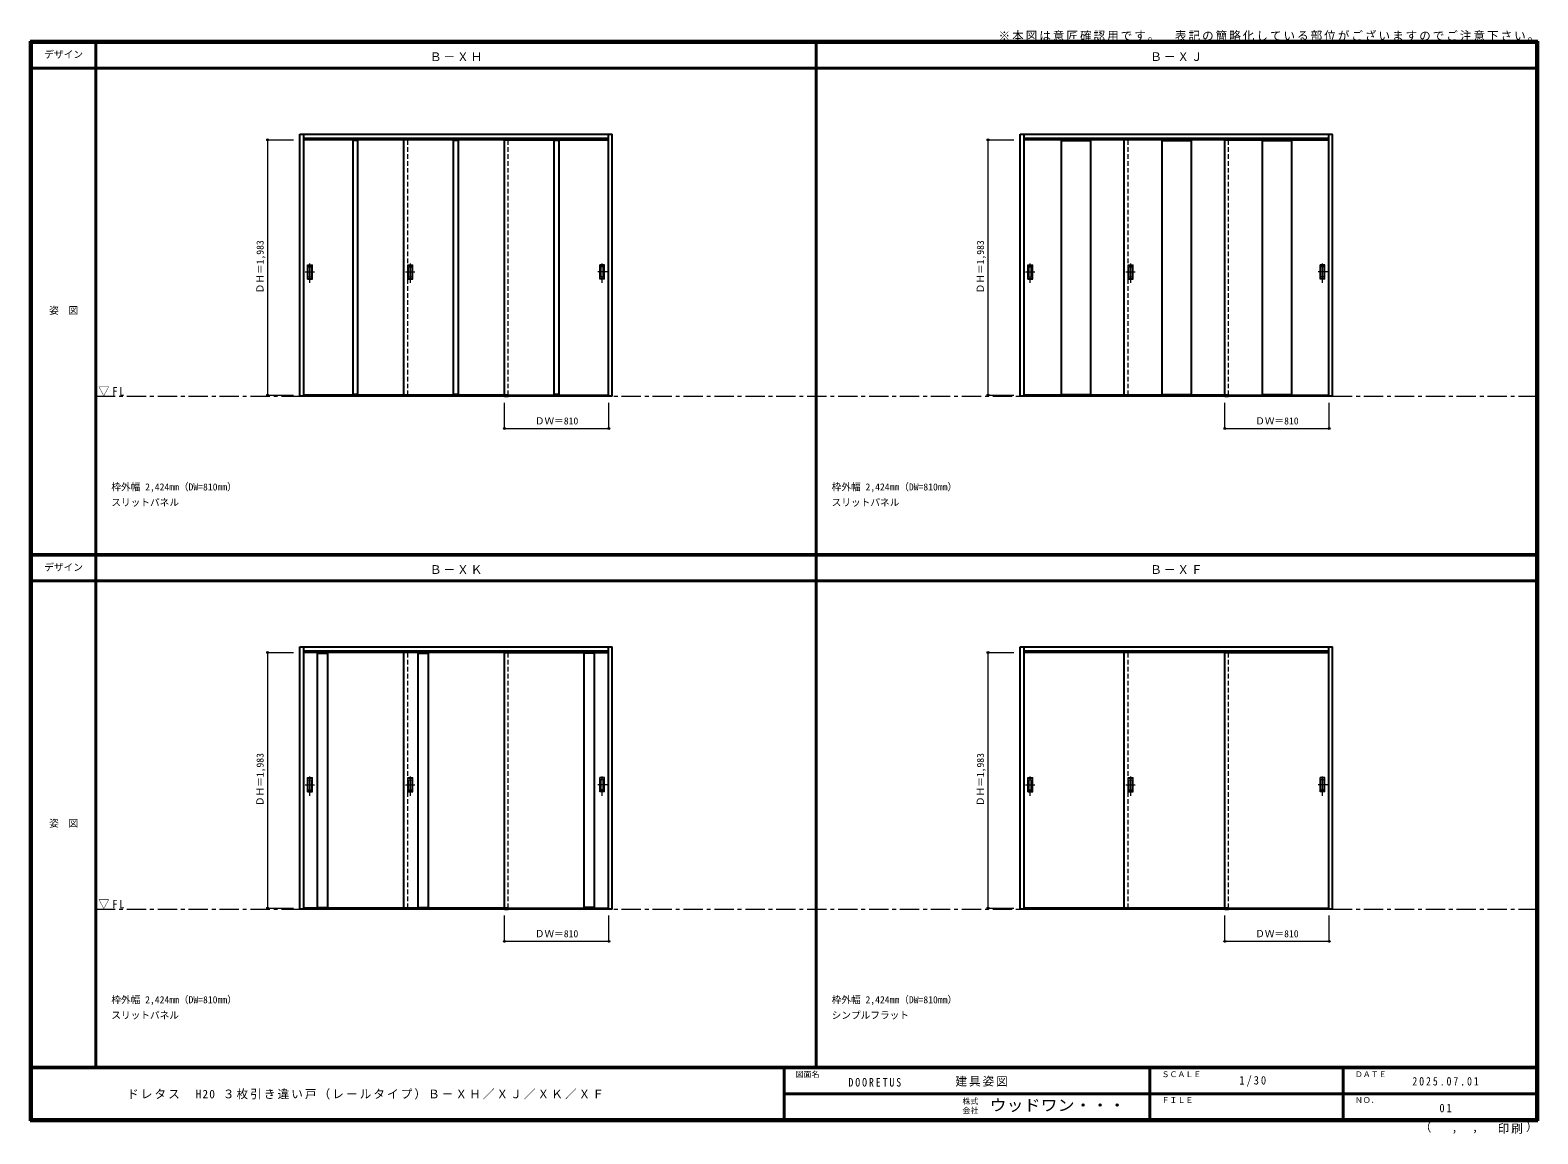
# Model space of a CAD drawing. Units: millimetres, scale not verified. Extents: x -6000 to 5700, y -4307 to 4260.
import ezdxf
from ezdxf.enums import TextEntityAlignment as Align

# ---------------------------------------------------------------- set-up
doc = ezdxf.new("R2010")
doc.units = ezdxf.units.MM
doc.header["$LTSCALE"] = 30
doc.header["$PDMODE"] = 32
doc.header["$PDSIZE"] = 15
doc.linetypes.add('CHAIN1', pattern=[8, 5, -1, 1, -1])
doc.linetypes.add('DASHED1', pattern=[1.8, 1.2, -0.6])
for name, color, linetype, lineweight in [('0-1_通り芯', 7, 'CHAIN1', 18), ('0-2_扉', 3, 'Continuous', 25), ('0-3_仕上げ', 7, 'Continuous', 18), ('0-4_枠', 3, 'Continuous', 25), ('0-6_引手', 7, 'Continuous', 18), ('0-B_寸法', 4, 'Continuous', 9), ('F-1_枠', 6, 'Continuous', 40)]:
    doc.layers.add(name, color=color, linetype=linetype, lineweight=lineweight)
doc.layers.add('0-A_文字', color=7, linetype='Continuous')
doc.layers.add('F-A_文字', color=7, linetype='Continuous')
doc.styles.add('ＭＳ ゴシック', font='')
doc.styles.get('ＭＳ ゴシック').set_extended_font_data('MS Gothic')

msp = doc.modelspace()

# ---------------------------------------------------------------- linework, layer by layer
at = {"layer": '0-1_通り芯'}
for p, q in [((-5490, 1418), (5690, 1418)), ((-5490, -2562.5), (5690, -2562.5))]:
    msp.add_line(p, q, dxfattribs=at)
at = {"layer": '0-2_扉', "color": 4, "linetype": 'DASHED1', "lineweight": 9}
for p, q in [((-3880, 1426), (-3880, 3409)), ((-3877, 3409), (-3880, 3409)), ((-3070, 1426), (-3070, 3409)), ((-2290, 1426), (-2290, 3409)), ((-1513, 3409), (-1510, 3409)), ((-1510, 1426), (-1510, 3409)), ((1710, 1426), (1710, 3409)), ((1713, 3409), (1710, 3409)), ((2520, 1426), (2520, 3409)), ((3300, 1426), (3300, 3409)), ((4077, 3409), (4080, 3409)), ((4080, 1426), (4080, 3409)), ((-3877, 1426), (-3880, 1426)), ((-1510, 1426), (-1513, 1426)), ((1713, 1426), (1710, 1426)), ((4077, 1426), (4080, 1426)), ((-3880, -2554.5), (-3880, -571.5)), ((-3877, -571.5), (-3880, -571.5)), ((-3070, -2554.5), (-3070, -571.5)), ((-2290, -2554.5), (-2290, -571.5)), ((-1513, -571.5), (-1510, -571.5)), ((-1510, -2554.5), (-1510, -571.5)), ((1710, -2554.5), (1710, -571.5)), ((1713, -571.5), (1710, -571.5)), ((2520, -2554.5), (2520, -571.5)), ((3300, -2554.5), (3300, -571.5)), ((4077, -571.5), (4080, -571.5)), ((4080, -2554.5), (4080, -571.5)), ((-3877, -2554.5), (-3880, -2554.5)), ((-1513, -2554.5), (-1510, -2554.5)), ((1713, -2554.5), (1710, -2554.5)), ((4077, -2554.5), (4080, -2554.5))]:
    msp.add_line(p, q, dxfattribs=at)
at = {"layer": '0-2_扉'}
for p, q in [((-3070, 3409), (-3877, 3409)), ((-3494, 1426), (-3494, 3409)), ((-3456, 1426), (-3456, 3409)), ((-3100, 1426), (-3100, 3409)), ((-2290, 3409), (-3100, 3409)), ((-2714, 1426), (-2714, 3409)), ((-2676, 1426), (-2676, 3409)), ((-2320, 3409), (-1513, 3409)), ((-2320, 1426), (-2320, 3409)), ((-1934, 1426), (-1934, 3409)), ((-1896, 1426), (-1896, 3409)), ((2490, 3409), (1713, 3409)), ((2001, 3409), (2001, 1426)), ((2229, 3409), (2229, 1426)), ((2490, 1426), (2490, 3409)), ((3300, 3409), (2490, 3409)), ((2781, 3409), (2781, 1426)), ((3009, 3409), (3009, 1426)), ((3270, 3409), (4077, 3409)), ((3270, 1426), (3270, 3409)), ((3561, 3409), (3561, 1426)), ((3789, 3409), (3789, 1426)), ((-3070, 1426), (-3877, 1426)), ((-2290, 1426), (-3100, 1426)), ((-2320, 1426), (-1513, 1426)), ((-2320, 1418), (-2290, 1418)), ((2490, 1426), (1713, 1426)), ((3300, 1426), (2490, 1426)), ((3270, 1426), (4077, 1426)), ((3270, 1418), (3300, 1418)), ((-3070, -571.5), (-3877, -571.5)), ((-3100, -2554.5), (-3100, -571.5)), ((-2290, -571.5), (-3100, -571.5)), ((-2320, -571.5), (-1513, -571.5)), ((-2320, -2554.5), (-2320, -571.5)), ((2520, -571.5), (1713, -571.5)), ((2490, -2554.5), (2490, -571.5)), ((3300, -571.5), (2490, -571.5)), ((3270, -571.5), (4077, -571.5)), ((3270, -2554.5), (3270, -571.5)), ((-3070, -2554.5), (-3877, -2554.5)), ((-2290, -2554.5), (-3100, -2554.5)), ((-2320, -2554.5), (-1513, -2554.5)), ((-2320, -2562.5), (-2290, -2562.5)), ((2520, -2554.5), (1713, -2554.5)), ((3300, -2554.5), (2490, -2554.5)), ((3270, -2554.5), (4077, -2554.5)), ((3270, -2562.5), (3300, -2562.5))]:
    msp.add_line(p, q, dxfattribs=at)
at = {"layer": '0-2_扉', "color": 7, "lineweight": 18}
for p, q in [((2001, 3401), (2229, 3401)), ((2781, 3401), (3009, 3401)), ((3561, 3401), (3789, 3401)), ((2001, 1434), (2229, 1434)), ((2781, 1434), (3009, 1434)), ((3561, 1434), (3789, 1434))]:
    msp.add_line(p, q, dxfattribs=at)
at = {"layer": '0-3_仕上げ'}
for p, q in [((-3456, 3401), (-3494, 3401)), ((-2676, 3401), (-2714, 3401)), ((-1896, 3401), (-1934, 3401)), ((-3456, 1434), (-3494, 1434)), ((-2676, 1434), (-2714, 1434)), ((-1896, 1434), (-1934, 1434)), ((-3770, -579.5), (-3690, -579.5)), ((-2990, -579.5), (-2910, -579.5)), ((-1620, -579.5), (-1700, -579.5)), ((-3770, -2546.5), (-3690, -2546.5)), ((-2990, -2546.5), (-2910, -2546.5)), ((-1620, -2546.5), (-1700, -2546.5))]:
    msp.add_line(p, q, dxfattribs=at)
at = {"layer": '0-3_仕上げ', "color": 3, "lineweight": 25}
for p, q in [((-3770, -2554.5), (-3770, -571.5)), ((-3690, -2554.5), (-3690, -571.5)), ((-2990, -2554.5), (-2990, -571.5)), ((-2910, -2554.5), (-2910, -571.5)), ((-1700, -2554.5), (-1700, -571.5)), ((-1620, -2554.5), (-1620, -571.5))]:
    msp.add_line(p, q, dxfattribs=at)
at = {"layer": '0-4_枠'}
for p, q in [((-3907, 3453), (-1483, 3453)), ((-3877, 1418), (-3877, 3453)), ((-3877, 3423), (-1513, 3423)), ((-1513, 1418), (-1513, 3453)), ((-1483, 1418), (-1483, 3453)), ((1683, 3453), (4107, 3453)), ((1713, 1418), (1713, 3453)), ((1713, 3423), (4077, 3423)), ((4077, 1418), (4077, 3453)), ((4107, 1418), (4107, 3453)), ((-1513, 1421), (-3877, 1421)), ((-1513, 1418), (-3877, 1418)), ((-1483, 1418), (-1513, 1418)), ((4077, 1421), (1713, 1421)), ((4077, 1418), (1713, 1418)), ((4107, 1418), (4077, 1418)), ((-3907, -527.5), (-1483, -527.5)), ((-3877, -2562.5), (-3877, -527.5)), ((-3877, -557.5), (-1513, -557.5)), ((-1513, -2562.5), (-1513, -527.5)), ((-1483, -2562.5), (-1483, -527.5)), ((1683, -527.5), (4107, -527.5)), ((1713, -2562.5), (1713, -527.5)), ((1713, -557.5), (4077, -557.5)), ((4077, -2562.5), (4077, -527.5)), ((4107, -2562.5), (4107, -527.5)), ((-1513, -2559.5), (-3877, -2559.5)), ((-1513, -2562.5), (-3877, -2562.5)), ((-1483, -2562.5), (-1513, -2562.5)), ((4077, -2559.5), (1713, -2559.5)), ((4077, -2562.5), (1713, -2562.5)), ((4107, -2562.5), (4077, -2562.5))]:
    msp.add_line(p, q, dxfattribs=at)
for points in [[(-3877, 1418), (-3907, 1418), (-3907, 3453)], [(1713, 1418), (1683, 1418), (1683, 3453)], [(-3877, -2562.5), (-3907, -2562.5), (-3907, -527.5)], [(1713, -2562.5), (1683, -2562.5), (1683, -527.5)]]:
    msp.add_lwpolyline(points, dxfattribs=at)
at = {"layer": '0-6_引手', "linetype": 'CHAIN1'}
for p, q in [((-3829, 2298.27), (-3829, 2469.12)), ((-3049, 2298.27), (-3049, 2469.12)), ((-1561, 2298.27), (-1561, 2469.12)), ((1761, 2298.27), (1761, 2469.12)), ((2541, 2298.27), (2541, 2469.12)), ((4029, 2298.27), (4029, 2469.12)), ((-3867.07, 2383.5), (-3794.56, 2383.5)), ((-3087.07, 2383.5), (-3014.56, 2383.5)), ((-1522.93, 2383.5), (-1595.44, 2383.5)), ((1722.93, 2383.5), (1795.43, 2383.5)), ((2502.93, 2383.5), (2575.43, 2383.5)), ((4067.07, 2383.5), (3994.56, 2383.5)), ((-3829, -1682.23), (-3829, -1511.38)), ((-3049, -1682.23), (-3049, -1511.38)), ((-1561, -1682.23), (-1561, -1511.38)), ((1761, -1682.23), (1761, -1511.38)), ((2541, -1682.23), (2541, -1511.38)), ((4029, -1682.23), (4029, -1511.38)), ((-3867.07, -1597), (-3794.56, -1597)), ((-3087.07, -1597), (-3014.56, -1597)), ((-1522.93, -1597), (-1595.44, -1597)), ((1722.93, -1597), (1795.43, -1597)), ((2502.93, -1597), (2575.43, -1597)), ((4067.07, -1597), (3994.56, -1597))]:
    msp.add_line(p, q, dxfattribs=at)
at = {"layer": '0-6_引手'}
for p, q in [((-3848, 2438.5), (-3810, 2438.5)), ((-3848, 2328.5), (-3848, 2438.5)), ((-3841.5, 2422.5), (-3816.5, 2422.5)), ((-3841.5, 2344.5), (-3841.5, 2422.5)), ((-3841.5, 2344.5), (-3816.5, 2344.5)), ((-3816.5, 2344.5), (-3816.5, 2422.5)), ((-3810, 2328.5), (-3810, 2438.5)), ((-3068, 2438.5), (-3030, 2438.5)), ((-3068, 2328.5), (-3068, 2438.5)), ((-3061.5, 2422.5), (-3036.5, 2422.5)), ((-3061.5, 2344.5), (-3061.5, 2422.5)), ((-3061.5, 2344.5), (-3036.5, 2344.5)), ((-3036.5, 2344.5), (-3036.5, 2422.5)), ((-3030, 2328.5), (-3030, 2438.5)), ((-1542, 2438.5), (-1580, 2438.5)), ((-1580, 2328.5), (-1580, 2438.5)), ((-1548.5, 2422.5), (-1573.5, 2422.5)), ((-1573.5, 2344.5), (-1573.5, 2422.5)), ((-1548.5, 2344.5), (-1573.5, 2344.5)), ((-1548.5, 2344.5), (-1548.5, 2422.5)), ((-1542, 2328.5), (-1542, 2438.5)), ((1742, 2438.5), (1780, 2438.5)), ((1742, 2328.5), (1742, 2438.5)), ((1748.5, 2422.5), (1773.5, 2422.5)), ((1748.5, 2344.5), (1748.5, 2422.5)), ((1748.5, 2344.5), (1773.5, 2344.5)), ((1773.5, 2344.5), (1773.5, 2422.5)), ((1780, 2328.5), (1780, 2438.5)), ((2522, 2438.5), (2560, 2438.5)), ((2522, 2328.5), (2522, 2438.5)), ((2528.5, 2422.5), (2553.5, 2422.5)), ((2528.5, 2344.5), (2528.5, 2422.5)), ((2528.5, 2344.5), (2553.5, 2344.5)), ((2553.5, 2344.5), (2553.5, 2422.5)), ((2560, 2328.5), (2560, 2438.5)), ((4048, 2438.5), (4010, 2438.5)), ((4010, 2328.5), (4010, 2438.5)), ((4041.5, 2422.5), (4016.5, 2422.5)), ((4016.5, 2344.5), (4016.5, 2422.5)), ((4041.5, 2344.5), (4016.5, 2344.5)), ((4041.5, 2344.5), (4041.5, 2422.5)), ((4048, 2328.5), (4048, 2438.5)), ((-3848, 2328.5), (-3810, 2328.5)), ((-3068, 2328.5), (-3030, 2328.5)), ((-1542, 2328.5), (-1580, 2328.5)), ((1742, 2328.5), (1780, 2328.5)), ((2522, 2328.5), (2560, 2328.5)), ((4048, 2328.5), (4010, 2328.5)), ((-3841.5, -1636), (-3841.5, -1558)), ((-3841.5, -1558), (-3816.5, -1558)), ((-3841.5, -1636), (-3816.5, -1636)), ((-3816.5, -1636), (-3816.5, -1558)), ((-3810, -1652), (-3810, -1542)), ((-3061.5, -1636), (-3061.5, -1558)), ((-3061.5, -1558), (-3036.5, -1558)), ((-3061.5, -1636), (-3036.5, -1636)), ((-3036.5, -1636), (-3036.5, -1558)), ((-3030, -1652), (-3030, -1542)), ((-1580, -1652), (-1580, -1542)), ((-1573.5, -1636), (-1573.5, -1558)), ((-1548.5, -1558), (-1573.5, -1558)), ((-1548.5, -1636), (-1573.5, -1636)), ((-1548.5, -1636), (-1548.5, -1558)), ((1742, -1542), (1780, -1542)), ((1742, -1652), (1742, -1542)), ((1748.5, -1558), (1773.5, -1558)), ((1748.5, -1636), (1748.5, -1558)), ((1748.5, -1636), (1773.5, -1636)), ((1773.5, -1636), (1773.5, -1558)), ((1780, -1652), (1780, -1542)), ((2522, -1542), (2560, -1542)), ((2522, -1652), (2522, -1542)), ((2528.5, -1558), (2553.5, -1558)), ((2528.5, -1636), (2528.5, -1558)), ((2528.5, -1636), (2553.5, -1636)), ((2553.5, -1636), (2553.5, -1558)), ((2560, -1652), (2560, -1542)), ((4048, -1542), (4010, -1542)), ((4010, -1652), (4010, -1542)), ((4041.5, -1558), (4016.5, -1558)), ((4016.5, -1636), (4016.5, -1558)), ((4041.5, -1636), (4016.5, -1636)), ((4041.5, -1636), (4041.5, -1558)), ((4048, -1652), (4048, -1542)), ((-3848, -1652), (-3810, -1652)), ((-3068, -1652), (-3030, -1652)), ((-1542, -1652), (-1580, -1652)), ((1742, -1652), (1780, -1652)), ((2522, -1652), (2560, -1652)), ((4048, -1652), (4010, -1652))]:
    msp.add_line(p, q, dxfattribs=at)
at = {"layer": '0-6_引手', "linetype": 'DASHED1'}
for p, q in [((-3813, 2332.5), (-3813, 2434.5)), ((-3033, 2332.5), (-3033, 2434.5)), ((-1577, 2332.5), (-1577, 2434.5)), ((1777, 2332.5), (1777, 2434.5)), ((2557, 2332.5), (2557, 2434.5)), ((4013, 2332.5), (4013, 2434.5)), ((-3845, 2332.5), (-3813, 2332.5)), ((-3065, 2332.5), (-3033, 2332.5)), ((-1545, 2332.5), (-1577, 2332.5)), ((1745, 2332.5), (1777, 2332.5)), ((2525, 2332.5), (2557, 2332.5)), ((4045, 2332.5), (4013, 2332.5)), ((-3845, -1546), (-3813, -1546)), ((-3845, -1648), (-3845, -1546)), ((-3065, -1546), (-3033, -1546)), ((-3065, -1648), (-3065, -1546)), ((-1545, -1546), (-1577, -1546)), ((-1545, -1648), (-1545, -1546)), ((1777, -1648), (1777, -1546)), ((2557, -1648), (2557, -1546)), ((4013, -1648), (4013, -1546)), ((1745, -1648), (1777, -1648)), ((2525, -1648), (2557, -1648)), ((4045, -1648), (4013, -1648))]:
    msp.add_line(p, q, dxfattribs=at)
for points in [[(-3845, 2332.5), (-3845, 2434.5), (-3813, 2434.5)], [(-3065, 2332.5), (-3065, 2434.5), (-3033, 2434.5)], [(-1545, 2332.5), (-1545, 2434.5), (-1577, 2434.5)], [(1745, 2332.5), (1745, 2434.5), (1777, 2434.5)], [(2525, 2332.5), (2525, 2434.5), (2557, 2434.5)], [(4045, 2332.5), (4045, 2434.5), (4013, 2434.5)], [(-3845, -1648), (-3813, -1648), (-3813, -1546)], [(-3065, -1648), (-3033, -1648), (-3033, -1546)], [(-1545, -1648), (-1577, -1648), (-1577, -1546)], [(1745, -1648), (1745, -1546), (1777, -1546)], [(2525, -1648), (2525, -1546), (2557, -1546)], [(4045, -1648), (4045, -1546), (4013, -1546)]]:
    msp.add_lwpolyline(points, dxfattribs=at)
at = {"layer": '0-6_引手'}
for points in [[(-3848, -1652), (-3848, -1542), (-3810, -1542)], [(-3068, -1652), (-3068, -1542), (-3030, -1542)], [(-1542, -1652), (-1542, -1542), (-1580, -1542)]]:
    msp.add_lwpolyline(points, dxfattribs=at)
at = {"layer": '0-B_寸法'}
for p, q in [((-4157, 3409), (-3957, 3409)), ((-4157, 3409), (-4157, 1426)), ((1433, 3409), (1633, 3409)), ((1433, 3409), (1433, 1426)), ((-4157, 1426), (-3957, 1426)), ((1433, 1426), (1633, 1426)), ((-2320, 1168), (-2320, 1368)), ((-1510, 1168), (-1510, 1368)), ((3270, 1168), (3270, 1368)), ((4080, 1168), (4080, 1368)), ((-2320, 1168), (-1510, 1168)), ((3270, 1168), (4080, 1168)), ((-4157, -571.5), (-4157, -2554.5)), ((-4157, -571.5), (-3957, -571.5)), ((1433, -571.5), (1633, -571.5)), ((1433, -571.5), (1433, -2554.5)), ((-4157, -2554.5), (-3957, -2554.5)), ((1433, -2554.5), (1633, -2554.5)), ((-2320, -2812.5), (-2320, -2612.5)), ((-1510, -2812.5), (-1510, -2612.5)), ((3270, -2812.5), (3270, -2612.5)), ((4080, -2812.5), (4080, -2612.5)), ((-2320, -2812.5), (-1510, -2812.5)), ((3270, -2812.5), (4080, -2812.5))]:
    msp.add_line(p, q, dxfattribs=at)
at = {"layer": '0-B_寸法', "color": 7}
for p in [(-4157, 3409), (1433, 3409), (-4157, 1426), (1433, 1426), (-2320, 1168), (-1510, 1168), (3270, 1168), (4080, 1168), (-4157, -571.5), (1433, -571.5), (-4157, -2554.5), (1433, -2554.5), (-2320, -2812.5), (-1510, -2812.5), (3270, -2812.5), (4080, -2812.5)]:
    msp.add_point(p, dxfattribs=at)
at = {"layer": 'F-1_枠'}
for p, q in [((-6000, 4175), (5700, 4175)), ((-6000, 4175), (-6000, -4205)), ((-6000, 4170), (5700, 4170)), ((-6000, 4165), (5700, 4165)), ((-5995, 4175), (-5995, -4205)), ((-5990, 4175), (-5990, -4205)), ((-5490, 4175), (-5490, -3790)), ((100, -3790), (100, 4175)), ((5690, 4175), (5690, -4205)), ((5695, 4175), (5695, -4205)), ((5700, 4175), (5700, -4205)), ((-6000, 3965), (5700, 3965)), ((-6000, 190.5), (5700, 190.5)), ((-6000, 187.5), (5700, 187.5)), ((-6000, 184.5), (5700, 184.5)), ((-6000, -15.5), (5700, -15.5)), ((5700, -3790), (-6000, -3790)), ((5700, -3795), (-6000, -3795)), ((-150, -3795), (-150, -4195)), ((2690, -3795), (2690, -4195)), ((4190, -3795), (4190, -4195)), ((-150, -3995), (5690, -3995.01)), ((5700, -4195), (-6000, -4195)), ((5700, -4200), (-6000, -4200)), ((5700, -4205), (-6000, -4205))]:
    msp.add_line(p, q, dxfattribs=at)

# ---------------------------------------------------------------- texts
at = {"layer": '0-A_文字', "style": 'ＭＳ ゴシック'}
for s, p in [('枠外幅 2,424mm（DW=810mm）', (-5370, 670.5)), ('枠外幅 2,424mm（DW=810mm）', (220, 670.5)), ('スリットパネル', (-5370, 550.5)), ('スリットパネル', (220, 550.5)), ('枠外幅 2,424mm（DW=810mm）', (-5370, -3310)), ('枠外幅 2,424mm（DW=810mm）', (220, -3310)), ('スリットパネル', (-5370, -3430)), ('シンプルフラット', (220, -3430))]:
    msp.add_text(s, height=54.99, dxfattribs=at).set_placement(p, align=Align.BOTTOM_LEFT)
at = {"layer": '0-A_文字', "char_height": 65.98, "attachment_point": 7, "style": 'ＭＳ ゴシック'}
for s, insert in [('\\T1.17;※本図は意匠確認用です。\u3000表記の簡略化している部位がございますのでご注意下さい。', (1515, 4175)), ('\\T1.17;Ｂ－ＸＨ', (-2897.5, 4020)), ('\\T1.17;Ｂ－ＸＪ', (2692.5, 4020)), ('\\T1.26;\\W0.95;▽FL', (-5471.25, 1418)), ('\\T1.17;Ｂ－ＸＫ', (-2897.5, 39.5)), ('\\T1.17;Ｂ－ＸＦ', (2692.5, 39.5)), ('\\T1.26;\\W0.95;▽FL', (-5471.25, -2562.5))]:
    msp.add_mtext(s, dxfattribs=dict(at, insert=insert))
at = {"layer": '0-B_寸法', "color": 7, "style": 'ＭＳ ゴシック'}
for p in [(-4172, 2217.25), (1418, 2217.25), (-4172, -1763.25), (1418, -1763.25)]:
    msp.add_text('ＤＨ＝1,983', height=54.99, rotation=90, dxfattribs=at).set_placement(p, align=Align.BOTTOM_LEFT)
for p in [(-2083.75, 1183), (3506.25, 1183), (-2083.75, -2797.5), (3506.25, -2797.5)]:
    msp.add_text('ＤＷ＝810', height=54.99, dxfattribs=at).set_placement(p, align=Align.BOTTOM_LEFT)
at = {"layer": 'F-A_文字', "style": 'ＭＳ ゴシック'}
for s, height, p in [('デザイン', 54.99, (-5890, 4027.5)), ('姿\u3000図', 54.99, (-5852.5, 2040.25)), ('デザイン', 54.99, (-5890, 47)), ('姿\u3000図', 54.99, (-5852.5, -1940.25)), ('図面名', 43.99, (-60, -3880)), ('ＳＣＡＬＥ', 43.99, (2780, -3880)), ('ＤＡＴＥ', 43.99, (4280, -3880)), ('株式', 43.99, (1235, -4089)), ('ＦＩＬＥ', 43.99, (2780, -4080)), ('ＮＯ．', 43.99, (4280, -4080)), ('会社', 43.99, (1235, -4161)), ('（', 65.98, (4784.03, -4308.31)), ('）', 65.98, (5608.4, -4304.13)), (',', 65.98, (5031.28, -4308.31)), (',', 65.98, (5190.2, -4305.53))]:
    msp.add_text(s, height=height, dxfattribs=at).set_placement(p, align=Align.BOTTOM_LEFT)
at = {"layer": 'F-A_文字', "style": 'ＭＳ ゴシック', "width": 1.1}
msp.add_text('ウッドワン・・・', height=87.98, dxfattribs=at).set_placement((1445, -4155), align=Align.BOTTOM_LEFT)
at = {"layer": 'F-A_文字', "char_height": 65.98, "attachment_point": 7, "style": 'ＭＳ ゴシック'}
for s, insert in [('\\T1.17;建具姿図', (1180.42, -3940)), ('\\T1.38;\\W0.9;1/30', (3383.75, -3940)), ('\\T1.18;ドレタス\u3000H20\\~３枚引き違い戸（レールタイプ）Ｂ－ＸＨ／ＸＪ／ＸＫ／ＸＦ', (-5247.55, -4040)), ('\\T1.39;\\W0.85;DOORETUS', (350, -3940.79)), ('\\T1.39;\\W0.85;2025.07.01', (4726.25, -3932.5)), ('\\T1.36;\\W0.9;01', (4936.25, -4140)), ('\\T1.17;印刷', (5388.15, -4306.92))]:
    msp.add_mtext(s, dxfattribs=dict(at, insert=insert))

doc.saveas('drawing.dxf')
